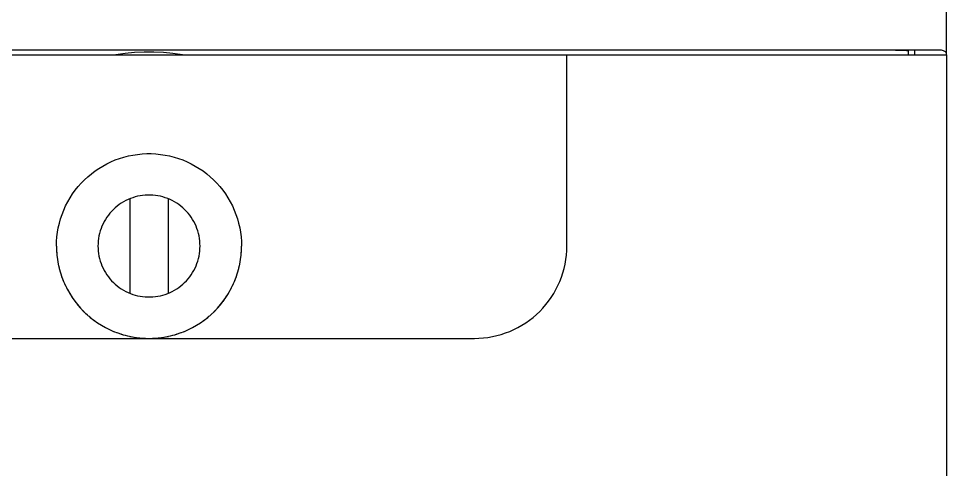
# Model space of a CAD drawing. Header units: millimetres. Extents: x 0 to 50, y 0 to 130.
# Drawn here: x 20.91 to 50, y 93.99 to 108.14 of the extents above; entities that cross this region are included whole.
import ezdxf

# ---------------------------------------------------------------- set-up
doc = ezdxf.new("R2010")
doc.units = ezdxf.units.MM

msp = doc.modelspace()

# ---------------------------------------------------------------- linework, layer by layer
at = {"color": 4, "linetype": 'CONTINUOUS', "true_color": 0x40d9ff}
for p, q in [((50, 107), (50, 119.01)), ((49, 107.15), (49, 107)), ((49.69, 107.15), (49.005, 107.15)), ((11.9, 107), (38.1, 107)), ((50, 107), (50, 107.024)), ((50, 107), (50, 23)), ((24.4, 102.483), (24.4, 99.517)), ((25.6, 102.483), (25.6, 99.517)), ((22.1, 101), (22.104, 100.857)), ((27.896, 100.857), (27.9, 101)), ((22.107, 100.809), (22.114, 100.713)), ((22.121, 100.657), (22.132, 100.571)), ((27.868, 100.571), (27.879, 100.657)), ((27.886, 100.713), (27.893, 100.809)), ((22.142, 100.511), (22.157, 100.43)), ((22.171, 100.368), (22.188, 100.29)), ((27.812, 100.29), (27.829, 100.368)), ((27.843, 100.43), (27.858, 100.511)), ((22.206, 100.227), (22.227, 100.152)), ((22.248, 100.089), (22.272, 100.016)), ((27.728, 100.016), (27.752, 100.089)), ((27.773, 100.152), (27.794, 100.227)), ((22.296, 99.953), (22.324, 99.882)), ((22.352, 99.82), (22.383, 99.751)), ((27.617, 99.751), (27.648, 99.82)), ((27.676, 99.882), (27.704, 99.953)), ((22.414, 99.69), (22.448, 99.623)), ((22.482, 99.564), (22.519, 99.499)), ((27.481, 99.499), (27.518, 99.564)), ((27.552, 99.623), (27.586, 99.69)), ((22.556, 99.441), (22.597, 99.378)), ((22.636, 99.321), (22.68, 99.261)), ((22.722, 99.206), (22.769, 99.148)), ((27.231, 99.148), (27.278, 99.206)), ((27.32, 99.261), (27.364, 99.321)), ((27.403, 99.378), (27.444, 99.441)), ((22.814, 99.096), (22.863, 99.04)), ((22.911, 98.99), (22.963, 98.937)), ((27.037, 98.937), (27.089, 98.99)), ((27.137, 99.04), (27.186, 99.096)), ((23.013, 98.889), (23.067, 98.839)), ((23.12, 98.793), (23.176, 98.746)), ((23.231, 98.703), (23.29, 98.658)), ((23.347, 98.618), (23.408, 98.577)), ((26.592, 98.577), (26.653, 98.618)), ((26.71, 98.658), (26.769, 98.703)), ((26.824, 98.746), (26.88, 98.793)), ((26.933, 98.839), (26.987, 98.889)), ((23.467, 98.539), (23.53, 98.501)), ((23.591, 98.466), (23.655, 98.431)), ((23.718, 98.4), (23.784, 98.368)), ((23.848, 98.339), (23.916, 98.311)), ((26.084, 98.311), (26.152, 98.339)), ((26.216, 98.368), (26.282, 98.4)), ((26.345, 98.431), (26.409, 98.466)), ((26.47, 98.501), (26.533, 98.539)), ((23.981, 98.286), (24.05, 98.261)), ((24.117, 98.239), (24.187, 98.217)), ((24.254, 98.198), (24.326, 98.18)), ((24.394, 98.165), (24.466, 98.15)), ((24.535, 98.138), (24.607, 98.127)), ((24.677, 98.119), (24.75, 98.111)), ((24.82, 98.106), (24.893, 98.103)), ((24.963, 98.101), (25.037, 98.101)), ((25.107, 98.103), (25.18, 98.106)), ((25.25, 98.111), (25.323, 98.119)), ((25.393, 98.127), (25.465, 98.138)), ((25.534, 98.15), (25.606, 98.165)), ((25.674, 98.18), (25.746, 98.198)), ((25.813, 98.217), (25.883, 98.239)), ((25.95, 98.261), (26.019, 98.286))]:
    msp.add_line(p, q, dxfattribs=at)
for points in [[(50, 107.024), (50, 113.018), (50, 119.01)], [(49.69, 107.15), (49.646, 107.15), (49.6, 107.15), (49.552, 107.15), (49.501, 107.15), (49.447, 107.15), (49.391, 107.15), (49.333, 107.15), (49.272, 107.15), (49.208, 107.15), (49.143, 107.15), (49.075, 107.15), (49.005, 107.15), (48.934, 107.15), (48.86, 107.15), (48.785, 107.15), (48.709, 107.15), (48.632, 107.15), (48.554, 107.15), (48.477, 107.15), (48.399, 107.15), (48.32, 107.15), (48.242, 107.15), (48.163, 107.15), (48.083, 107.15), (48.042, 107.15), (48, 107.15), (2, 107.15)], [(23.906, 107), (23.955, 107.01), (24.252, 107.054), (24.55, 107.083), (24.85, 107.098), (25.15, 107.098), (25.45, 107.083), (25.748, 107.054), (26.045, 107.01), (26.094, 107)], [(48.399, 107.15), (48.418, 107.15), (48.441, 107.15), (48.464, 107.15), (48.486, 107.15), (48.508, 107.15), (48.53, 107.15), (48.551, 107.149), (48.571, 107.149), (48.591, 107.149), (48.61, 107.149), (48.629, 107.148), (48.646, 107.148), (48.663, 107.147), (48.679, 107.146), (48.694, 107.145), (48.708, 107.144), (48.722, 107.143), (48.734, 107.142), (48.745, 107.141), (48.756, 107.139), (48.765, 107.137), (48.773, 107.136), (48.78, 107.134), (48.786, 107.131), (48.791, 107.129), (48.795, 107.127), (48.798, 107.124), (48.799, 107.121), (48.8, 107.119), (48.8, 107)], [(50, 107.024), (49.998, 107.045), (49.993, 107.064), (49.983, 107.081), (49.971, 107.096), (49.954, 107.109), (49.933, 107.12), (49.909, 107.129), (49.881, 107.137), (49.849, 107.143), (49.814, 107.147), (49.774, 107.149), (49.732, 107.15), (49.69, 107.15)], [(14.8, 98.1), (35.2, 98.1), (35.342, 98.103), (35.484, 98.114), (35.626, 98.131), (35.766, 98.156), (35.905, 98.187), (36.042, 98.225), (36.177, 98.27), (36.31, 98.321), (36.44, 98.378), (36.567, 98.442), (36.691, 98.513), (36.811, 98.589), (36.928, 98.671), (37.04, 98.758), (37.148, 98.851), (37.251, 98.949), (37.349, 99.052), (37.442, 99.16), (37.529, 99.272), (37.611, 99.389), (37.687, 99.509), (37.758, 99.633), (37.822, 99.76), (37.879, 99.89), (37.93, 100.023), (37.975, 100.158), (38.013, 100.295), (38.044, 100.434), (38.069, 100.574), (38.086, 100.716), (38.097, 100.858), (38.1, 101), (38.1, 107)], [(38.1, 107), (47.5, 107), (47.623, 107), (47.745, 107), (47.867, 107), (47.988, 107), (48.107, 107), (48.226, 107), (48.342, 107), (48.457, 107), (48.569, 107), (48.678, 107), (48.785, 107), (48.889, 107), (48.989, 107), (49.086, 107), (49.179, 107), (49.268, 107), (49.352, 107), (49.433, 107), (49.508, 107), (49.579, 107), (49.644, 107), (49.705, 107), (49.76, 107), (49.81, 107), (49.854, 107), (49.892, 107), (49.925, 107), (49.952, 107), (49.973, 107), (49.988, 107), (49.997, 107), (50, 107)], [(22.1, 101), (22.104, 101.145), (22.114, 101.289), (22.132, 101.432), (22.157, 101.575), (22.19, 101.716), (22.229, 101.855), (22.275, 101.992), (22.328, 102.126), (22.387, 102.258), (22.453, 102.387), (22.525, 102.512), (22.604, 102.634), (22.688, 102.751), (22.778, 102.864), (22.874, 102.973), (22.975, 103.076), (23.081, 103.174), (23.192, 103.267), (23.307, 103.355), (23.427, 103.436), (23.55, 103.511), (23.677, 103.581), (23.807, 103.643), (23.941, 103.7), (24.076, 103.749), (24.215, 103.792), (24.355, 103.827), (24.496, 103.856), (24.639, 103.877), (24.783, 103.892), (24.928, 103.899), (25.072, 103.899), (25.217, 103.892), (25.361, 103.877), (25.504, 103.856), (25.645, 103.827), (25.785, 103.792), (25.924, 103.749), (26.059, 103.7), (26.193, 103.643), (26.323, 103.581), (26.45, 103.511), (26.573, 103.436), (26.693, 103.355), (26.808, 103.267), (26.919, 103.174), (27.025, 103.076), (27.126, 102.973), (27.222, 102.864), (27.312, 102.751), (27.396, 102.634), (27.475, 102.512), (27.547, 102.387), (27.613, 102.258), (27.672, 102.126), (27.725, 101.992), (27.771, 101.855), (27.81, 101.716), (27.843, 101.575), (27.868, 101.432), (27.886, 101.289), (27.896, 101.145), (27.9, 101)], [(26.598, 100.92), (26.6, 101), (26.598, 101.08), (26.592, 101.159), (26.582, 101.238), (26.568, 101.317), (26.551, 101.395), (26.529, 101.472), (26.504, 101.547), (26.474, 101.621), (26.442, 101.694), (26.405, 101.765), (26.365, 101.834), (26.322, 101.901), (26.275, 101.966), (26.226, 102.028), (26.173, 102.088), (26.117, 102.145), (26.059, 102.2), (25.998, 102.251), (25.934, 102.299), (25.868, 102.344), (25.8, 102.386), (25.73, 102.424), (25.658, 102.458), (25.585, 102.489), (25.51, 102.517), (25.433, 102.54), (25.356, 102.56), (25.278, 102.576), (25.199, 102.588), (25.12, 102.596), (25.04, 102.6), (24.96, 102.6), (24.88, 102.596), (24.801, 102.588), (24.722, 102.576), (24.644, 102.56), (24.567, 102.54), (24.49, 102.517), (24.415, 102.489), (24.342, 102.458), (24.27, 102.424), (24.2, 102.386), (24.132, 102.344), (24.066, 102.299), (24.002, 102.251), (23.941, 102.2), (23.883, 102.145), (23.827, 102.088), (23.774, 102.028), (23.725, 101.966), (23.678, 101.901), (23.635, 101.834), (23.595, 101.765), (23.558, 101.694), (23.526, 101.621), (23.496, 101.547), (23.471, 101.472), (23.449, 101.395), (23.432, 101.317), (23.418, 101.238), (23.408, 101.159), (23.402, 101.08), (23.4, 101), (23.402, 100.92), (23.408, 100.841), (23.418, 100.762), (23.432, 100.683), (23.449, 100.605), (23.471, 100.528), (23.496, 100.453), (23.526, 100.379), (23.558, 100.306), (23.595, 100.235), (23.635, 100.166), (23.678, 100.099), (23.725, 100.034), (23.774, 99.972), (23.827, 99.912), (23.883, 99.855), (23.941, 99.8), (24.002, 99.749), (24.066, 99.701), (24.132, 99.656), (24.2, 99.614), (24.27, 99.576), (24.342, 99.542), (24.415, 99.511), (24.49, 99.483), (24.567, 99.46), (24.644, 99.44), (24.722, 99.424), (24.801, 99.412), (24.88, 99.404), (24.96, 99.4), (25.04, 99.4), (25.12, 99.404), (25.199, 99.412), (25.278, 99.424), (25.356, 99.44), (25.433, 99.46), (25.51, 99.483), (25.585, 99.511), (25.658, 99.542), (25.73, 99.576), (25.8, 99.614), (25.868, 99.656), (25.934, 99.701), (25.998, 99.749), (26.059, 99.8), (26.117, 99.855), (26.173, 99.912), (26.226, 99.972), (26.275, 100.034), (26.322, 100.099), (26.365, 100.166), (26.405, 100.235), (26.442, 100.306), (26.474, 100.379), (26.504, 100.453), (26.529, 100.528), (26.551, 100.605), (26.568, 100.683), (26.582, 100.762), (26.592, 100.841), (26.598, 100.92)], [(22.1, 101), (22.103, 100.858), (22.114, 100.716), (22.131, 100.574), (22.156, 100.434), (22.187, 100.295), (22.225, 100.158), (22.27, 100.023), (22.321, 99.89), (22.378, 99.76), (22.442, 99.633), (22.513, 99.509), (22.589, 99.389), (22.671, 99.272), (22.758, 99.16), (22.851, 99.052), (22.949, 98.949), (23.052, 98.851), (23.16, 98.758), (23.272, 98.671), (23.389, 98.589), (23.509, 98.513), (23.633, 98.442), (23.76, 98.378), (23.89, 98.321), (24.023, 98.27), (24.158, 98.225), (24.295, 98.187), (24.434, 98.156), (24.574, 98.131), (24.716, 98.114), (24.858, 98.103), (25, 98.1), (25.142, 98.103), (25.284, 98.114), (25.426, 98.131), (25.566, 98.156), (25.705, 98.187), (25.842, 98.225), (25.977, 98.27), (26.11, 98.321), (26.24, 98.378), (26.367, 98.442), (26.491, 98.513), (26.611, 98.589), (26.728, 98.671), (26.84, 98.758), (26.948, 98.851), (27.051, 98.949), (27.149, 99.052), (27.242, 99.16), (27.329, 99.272), (27.411, 99.389), (27.487, 99.509), (27.558, 99.633), (27.622, 99.76), (27.679, 99.89), (27.73, 100.023), (27.775, 100.158), (27.813, 100.295), (27.844, 100.434), (27.869, 100.574), (27.886, 100.716), (27.897, 100.858), (27.9, 101)]]:
    msp.add_lwpolyline(points, dxfattribs=at)

doc.saveas('drawing.dxf')
